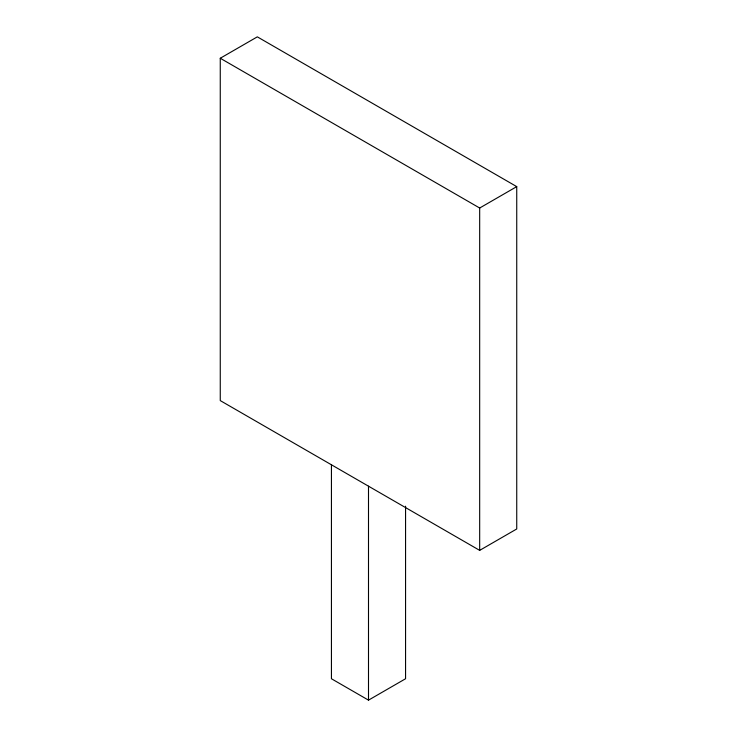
<?xml version="1.0" encoding="UTF-8"?>
<svg xmlns="http://www.w3.org/2000/svg" width="737" height="737" viewBox="0 0 737 737"><rect width="100%" height="100%" fill="white"/><g stroke="black" fill="none" stroke-linecap="round" stroke-linejoin="round"><path stroke-width="1.11" d="M220.262 58.251L257.324 36.85L516.738 186.627L516.738 528.973L479.676 550.373L220.262 400.596L220.262 58.251L479.676 208.018L516.738 186.627M331.438 464.789L331.438 678.749L368.5 700.15L405.562 678.749L405.562 506.199M479.676 208.018L479.676 550.373M368.5 486.18L368.5 700.15"/></g></svg>
